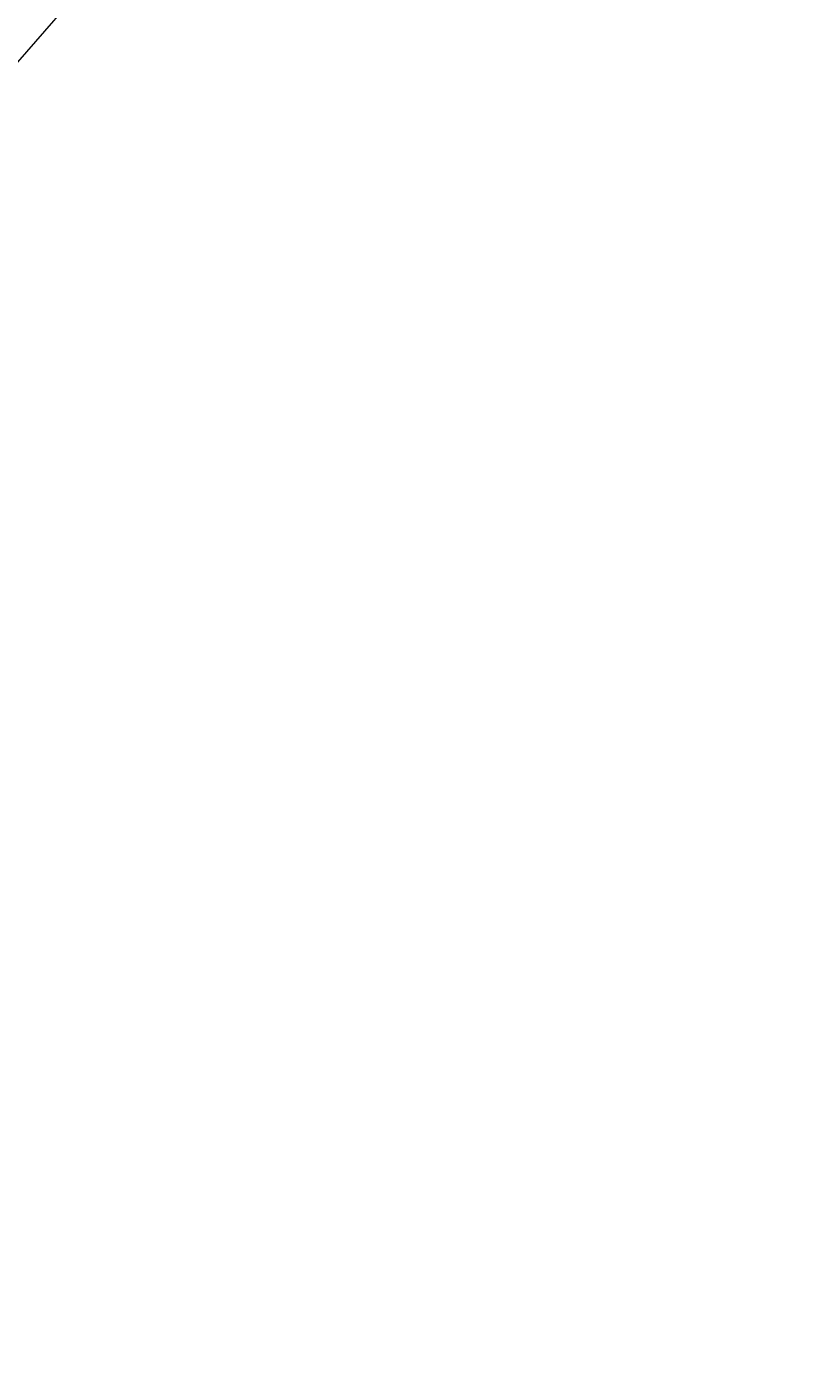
# Model space of a CAD drawing. Header units: inches. Extents: x 46944 to 1771531, y 9954 to 15548976.
# Drawn here: x 223954.1 to 223955.768, y 1548700.567 to 1548703.406 of the extents above; entities that cross this region are included whole.
import ezdxf

# ---------------------------------------------------------------- set-up
doc = ezdxf.new("R2010")
doc.units = ezdxf.units.IN
doc.header["$MEASUREMENT"] = 0
doc.layers.add('SATGE-2', color=160, linetype='Continuous')
doc.layers.add('SUBMERGENCE AREA', color=7, linetype='Continuous', lineweight=80, true_color=0x777c88)
doc.styles.get("Standard").update_dxf_attribs({"font": 'arial.ttf'})

msp = doc.modelspace()

# ---------------------------------------------------------------- linework, layer by layer
at = {"layer": 'SATGE-2', "lineweight": 5, "const_width": 2}
msp.add_lwpolyline([(223593.68719, 1548165.87746), (223610.02388, 1548206.68147), (223645.42005, 1548262.44698), (223692.38794, 1548307.3314), (223757.95112, 1548345.42849), (223780.55894, 1548361.78461), (223795.37112, 1548378.14079), (223795.37112, 1548378.14079), (223810.18317, 1548404.62214), (223814.86061, 1548433.44008), (223814.86061, 1548453.69056), (223828.11356, 1548473.16215), (223834.71307, 1548488.61548), (223853.06022, 1548531.57691), (223853.06022, 1548531.57691), (223853.06022, 1548531.57691), (223853.06022, 1548531.57691), (223962.19968, 1548709.04247), (224007.13984, 1548757.81183), (224062.06544, 1548841.7563), (224083.62857, 1548896.38362), (224087.1557, 1548934.6195)], dxfattribs=at)
at = {"layer": 'SUBMERGENCE AREA', "lineweight": 5}
msp.add_lwpolyline([(223600.98696, 1548202.16228), (223636.38313, 1548257.9278), (223683.35102, 1548302.81222), (223748.91419, 1548340.90931), (223748.91419, 1548340.90931), (223763.46308, 1548351.98082), (223771.52201, 1548357.26543), (223771.52201, 1548357.26543), (223786.3342, 1548373.62161), (223801.14625, 1548400.10296), (223805.82368, 1548428.9209), (223805.82368, 1548449.17138), (223819.07663, 1548468.64297), (223844.0233, 1548527.05773), (223920.61985, 1548654.97979), (223947.22317, 1548695.48082), (223990.96308, 1548745.54444), (223998.10292, 1548753.29264), (224053.02851, 1548837.23712), (224074.59164, 1548891.86444), (224074.59164, 1548933.62745)], dxfattribs=at)

# ---------------------------------------------------------------- texts
at = {"layer": 'SUBMERGENCE AREA', "linetype": 'Continuous', "lineweight": 5}
for s, height, p in [('SUBMERGENCE AREA', 45, (223605.25513, 1548315.61531)), ('(Below 422 contour)', 50, (223656.52762, 1548290.93582))]:
    msp.add_text(s, height=height, rotation=58.86985, dxfattribs=at).set_placement(p)

doc.saveas('drawing.dxf')
